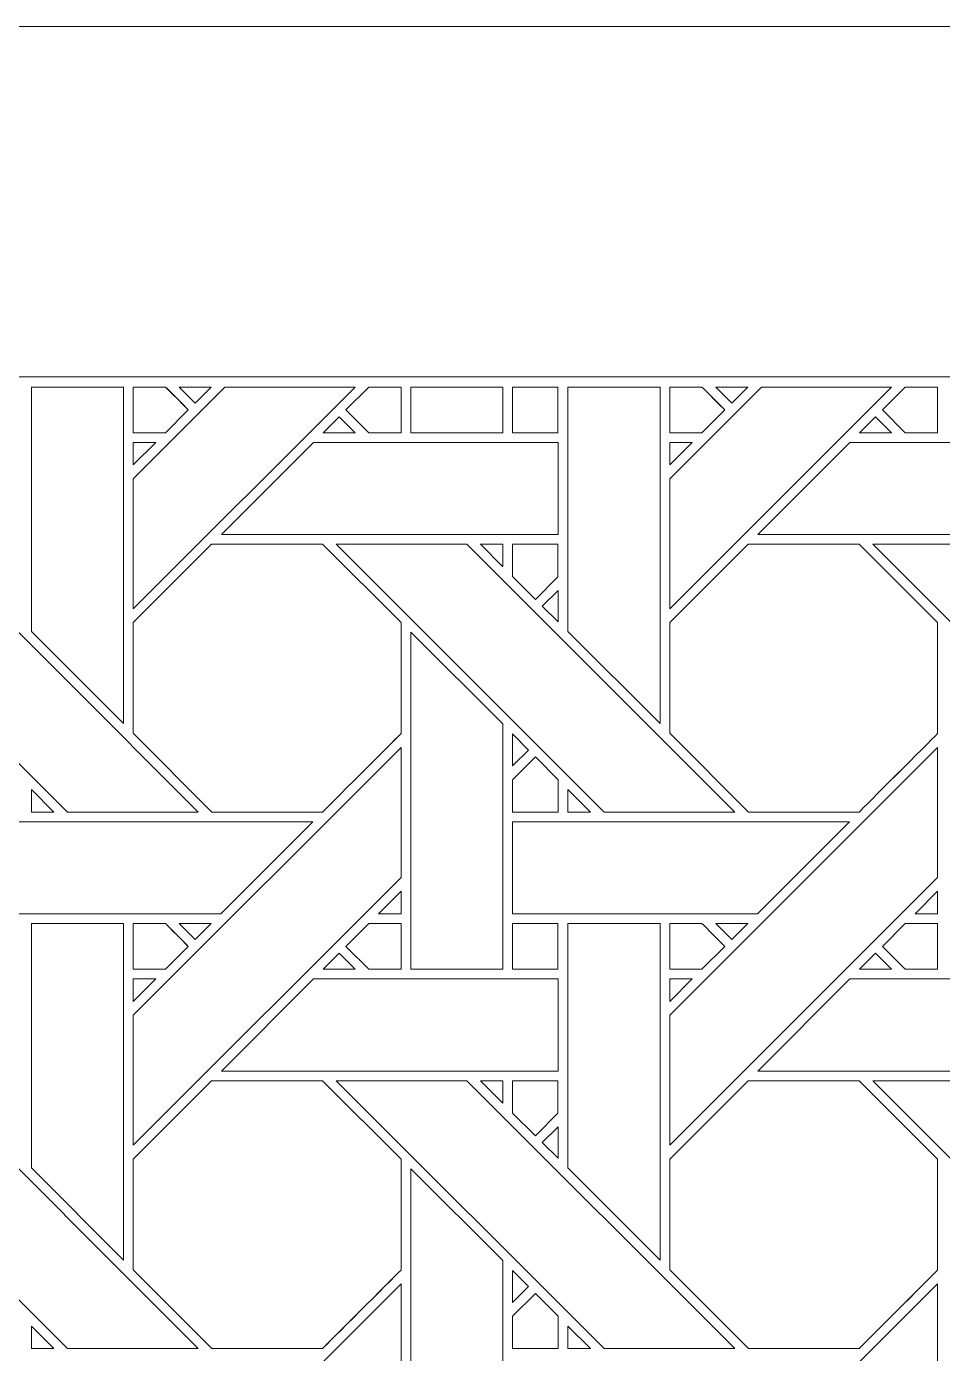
# Model space of a CAD drawing. Header units: inches. Extents: x 4.4 to 20.4, y 5.1 to 13.1.
# Drawn here: x 6.739 to 8.359, y 10.748 to 13.095 of the extents above; entities that cross this region are included whole.
import ezdxf

# ---------------------------------------------------------------- set-up
doc = ezdxf.new("R2010")
doc.units = ezdxf.units.IN
doc.header["$MEASUREMENT"] = 0
doc.layers.add('Design', color=7, linetype='Continuous', lineweight=0)

msp = doc.modelspace()

# ---------------------------------------------------------------- linework, layer by layer
at = {"layer": 'Design'}
for points, knots in [([(4.3829, 13.0948), (4.3829, 13.0948), (4.3829, 5.0948), (4.3829, 5.0948), (4.3829, 5.0948), (20.3829, 5.0948), (20.3829, 5.0948), (20.3829, 5.0948), (20.3829, 13.0948), (20.3829, 13.0948), (20.3829, 13.0948), (4.3829, 13.0948), (4.3829, 13.0948)], [0, 0, 0, 0, 1, 1, 1, 2, 2, 2, 3, 3, 3, 4, 4, 4, 4]), ([(5.0119, 5.7183), (5.0119, 5.7183), (19.7539, 5.7183), (19.7539, 5.7183), (19.7539, 5.7183), (19.7539, 12.4753), (19.7539, 12.4753), (19.7539, 12.4753), (5.0119, 12.4753), (5.0119, 12.4753), (5.0119, 12.4753), (5.0119, 5.7183), (5.0119, 5.7183)], [0, 0, 0, 0, 1, 1, 1, 2, 2, 2, 3, 3, 3, 4, 4, 4, 4]), ([(6.748, 12.4572), (6.748, 12.4572), (6.9109, 12.4572), (6.9109, 12.4572), (6.9109, 12.4572), (6.9109, 11.8621), (6.9109, 11.8621), (6.9109, 11.8621), (6.748, 12.025), (6.748, 12.025), (6.748, 12.025), (6.748, 12.4572), (6.748, 12.4572)], [0, 0, 0, 0, 1, 1, 1, 2, 2, 2, 3, 3, 3, 4, 4, 4, 4]), ([(7.0253, 12.4169), (7.0253, 12.4169), (6.985, 12.3765), (6.985, 12.3765), (6.985, 12.3765), (6.928, 12.3765), (6.928, 12.3765), (6.928, 12.3765), (6.928, 12.4572), (6.928, 12.4572), (6.928, 12.4572), (6.9851, 12.4572), (6.9851, 12.4572), (6.9903, 12.452), (7.0209, 12.4213), (7.0253, 12.4169)], [0, 0, 0, 0, 1, 1, 1, 2, 2, 2, 3, 3, 3, 4, 4, 4, 5, 5, 5, 5]), ([(6.928, 12.4572), (6.928, 12.4572), (6.9851, 12.4572), (6.9851, 12.4572), (6.9905, 12.4518), (7.0254, 12.4168), (7.0254, 12.4168), (7.0254, 12.4168), (6.985, 12.3765), (6.985, 12.3765), (6.985, 12.3765), (6.928, 12.3765), (6.928, 12.3765), (6.928, 12.3765), (6.928, 12.4572), (6.928, 12.4572)], [0, 0, 0, 0, 1, 1, 1, 2, 2, 2, 3, 3, 3, 4, 4, 4, 5, 5, 5, 5]), ([(7.3203, 12.4572), (7.3203, 12.4572), (6.928, 12.065), (6.928, 12.065), (6.928, 12.065), (6.928, 12.2951), (6.928, 12.2951), (6.928, 12.2951), (7.0902, 12.4572), (7.0902, 12.4572), (7.0902, 12.4572), (7.3203, 12.4572), (7.3203, 12.4572)], [0, 0, 0, 0, 1, 1, 1, 2, 2, 2, 3, 3, 3, 4, 4, 4, 4]), ([(7.0659, 12.4572), (7.0659, 12.4572), (7.0376, 12.429), (7.0376, 12.429), (7.0376, 12.429), (7.0095, 12.4572), (7.0095, 12.4572), (7.0095, 12.4572), (7.0659, 12.4572), (7.0659, 12.4572)], [0, 0, 0, 0, 1, 1, 1, 2, 2, 2, 3, 3, 3, 3]), ([(7.4017, 12.4572), (7.4017, 12.4572), (7.4017, 12.3764), (7.4017, 12.3764), (7.4017, 12.3764), (7.3445, 12.3764), (7.3445, 12.3764), (7.3445, 12.3764), (7.3042, 12.4168), (7.3042, 12.4168), (7.3042, 12.4168), (7.3446, 12.4572), (7.3446, 12.4572), (7.3446, 12.4572), (7.4017, 12.4572), (7.4017, 12.4572)], [0, 0, 0, 0, 1, 1, 1, 2, 2, 2, 3, 3, 3, 4, 4, 4, 5, 5, 5, 5]), ([(7.4017, 12.4572), (7.4017, 12.4572), (7.4017, 12.3764), (7.4017, 12.3764), (7.4017, 12.3764), (7.3445, 12.3764), (7.3445, 12.3764), (7.3445, 12.3764), (7.3042, 12.4168), (7.3042, 12.4168), (7.3042, 12.4168), (7.3446, 12.4572), (7.3446, 12.4572), (7.3446, 12.4572), (7.4017, 12.4572), (7.4017, 12.4572)], [0, 0, 0, 0, 1, 1, 1, 2, 2, 2, 3, 3, 3, 4, 4, 4, 5, 5, 5, 5]), ([(7.4188, 12.4572), (7.4188, 12.4572), (7.5816, 12.4572), (7.5816, 12.4572), (7.5816, 12.4572), (7.5816, 12.3764), (7.5816, 12.3764), (7.5816, 12.3764), (7.4188, 12.3764), (7.4188, 12.3764), (7.4188, 12.3764), (7.4188, 12.4572), (7.4188, 12.4572)], [0, 0, 0, 0, 1, 1, 1, 2, 2, 2, 3, 3, 3, 4, 4, 4, 4]), ([(7.6791, 12.3764), (7.6791, 12.3764), (7.5989, 12.3764), (7.5989, 12.3764), (7.5989, 12.3764), (7.5989, 12.4572), (7.5989, 12.4572), (7.5989, 12.4572), (7.6791, 12.4572), (7.6791, 12.4572), (7.6791, 12.4572), (7.6791, 12.3764), (7.6791, 12.3764)], [0, 0, 0, 0, 1, 1, 1, 2, 2, 2, 3, 3, 3, 4, 4, 4, 4]), ([(7.5989, 12.4572), (7.5989, 12.4572), (7.6791, 12.4572), (7.6791, 12.4572), (7.6791, 12.4572), (7.6791, 12.3764), (7.6791, 12.3764), (7.6791, 12.3764), (7.5989, 12.3764), (7.5989, 12.3764), (7.5989, 12.3764), (7.5989, 12.4572), (7.5989, 12.4572)], [0, 0, 0, 0, 1, 1, 1, 2, 2, 2, 3, 3, 3, 4, 4, 4, 4]), ([(7.6967, 12.4572), (7.6967, 12.4572), (7.8596, 12.4572), (7.8596, 12.4572), (7.8596, 12.4572), (7.8596, 11.8621), (7.8596, 11.8621), (7.8596, 11.8621), (7.6967, 12.025), (7.6967, 12.025), (7.6967, 12.025), (7.6967, 12.4572), (7.6967, 12.4572)], [0, 0, 0, 0, 1, 1, 1, 2, 2, 2, 3, 3, 3, 4, 4, 4, 4]), ([(7.9741, 12.4169), (7.9741, 12.4169), (7.9337, 12.3765), (7.9337, 12.3765), (7.9337, 12.3765), (7.8767, 12.3765), (7.8767, 12.3765), (7.8767, 12.3765), (7.8767, 12.4572), (7.8767, 12.4572), (7.8767, 12.4572), (7.9338, 12.4572), (7.9338, 12.4572), (7.939, 12.452), (7.9697, 12.4213), (7.9741, 12.4169)], [0, 0, 0, 0, 1, 1, 1, 2, 2, 2, 3, 3, 3, 4, 4, 4, 5, 5, 5, 5]), ([(7.8767, 12.4572), (7.8767, 12.4572), (7.9338, 12.4572), (7.9338, 12.4572), (7.9391, 12.4519), (7.9698, 12.4212), (7.9741, 12.4169), (7.9741, 12.4169), (7.9337, 12.3765), (7.9337, 12.3765), (7.9337, 12.3765), (7.8767, 12.3765), (7.8767, 12.3765), (7.8767, 12.3765), (7.8767, 12.4572), (7.8767, 12.4572)], [0, 0, 0, 0, 1, 1, 1, 2, 2, 2, 3, 3, 3, 4, 4, 4, 5, 5, 5, 5]), ([(8.269, 12.4572), (8.269, 12.4572), (7.8768, 12.065), (7.8768, 12.065), (7.8768, 12.065), (7.8768, 12.2951), (7.8768, 12.2951), (7.8768, 12.2951), (8.0389, 12.4572), (8.0389, 12.4572), (8.0389, 12.4572), (8.269, 12.4572), (8.269, 12.4572)], [0, 0, 0, 0, 1, 1, 1, 2, 2, 2, 3, 3, 3, 4, 4, 4, 4]), ([(8.0146, 12.4572), (8.0146, 12.4572), (7.9864, 12.429), (7.9864, 12.429), (7.9864, 12.429), (7.9582, 12.4572), (7.9582, 12.4572), (7.9582, 12.4572), (8.0146, 12.4572), (8.0146, 12.4572)], [0, 0, 0, 0, 1, 1, 1, 2, 2, 2, 3, 3, 3, 3]), ([(8.3504, 12.4572), (8.3504, 12.4572), (8.3504, 12.3764), (8.3504, 12.3764), (8.3504, 12.3764), (8.2933, 12.3764), (8.2933, 12.3764), (8.2933, 12.3764), (8.2529, 12.4168), (8.2529, 12.4168), (8.2529, 12.4168), (8.2933, 12.4572), (8.2933, 12.4572), (8.2933, 12.4572), (8.3504, 12.4572), (8.3504, 12.4572)], [0, 0, 0, 0, 1, 1, 1, 2, 2, 2, 3, 3, 3, 4, 4, 4, 5, 5, 5, 5]), ([(8.3504, 12.4572), (8.3504, 12.4572), (8.3504, 12.3764), (8.3504, 12.3764), (8.3504, 12.3764), (8.2933, 12.3764), (8.2933, 12.3764), (8.2933, 12.3764), (8.2529, 12.4168), (8.2529, 12.4168), (8.2529, 12.4168), (8.2933, 12.4572), (8.2933, 12.4572), (8.2933, 12.4572), (8.3504, 12.4572), (8.3504, 12.4572)], [0, 0, 0, 0, 1, 1, 1, 2, 2, 2, 3, 3, 3, 4, 4, 4, 5, 5, 5, 5]), ([(7.2639, 12.3764), (7.2639, 12.3764), (7.2921, 12.4047), (7.2921, 12.4047), (7.2921, 12.4047), (7.3204, 12.3764), (7.3204, 12.3764), (7.3204, 12.3764), (7.2639, 12.3764), (7.2639, 12.3764)], [0, 0, 0, 0, 1, 1, 1, 2, 2, 2, 3, 3, 3, 3]), ([(8.2126, 12.3764), (8.2126, 12.3764), (8.2408, 12.4047), (8.2408, 12.4047), (8.2408, 12.4047), (8.2691, 12.3764), (8.2691, 12.3764), (8.2691, 12.3764), (8.2126, 12.3764), (8.2126, 12.3764)], [0, 0, 0, 0, 1, 1, 1, 2, 2, 2, 3, 3, 3, 3]), ([(6.928, 12.3194), (6.928, 12.3194), (6.928, 12.3593), (6.928, 12.3593), (6.928, 12.3593), (6.9679, 12.3593), (6.9679, 12.3593), (6.9679, 12.3593), (6.928, 12.3194), (6.928, 12.3194)], [0, 0, 0, 0, 1, 1, 1, 2, 2, 2, 3, 3, 3, 3]), ([(7.6792, 12.1965), (7.6792, 12.1965), (7.0839, 12.1965), (7.0839, 12.1965), (7.0839, 12.1965), (7.2467, 12.3593), (7.2467, 12.3593), (7.2467, 12.3593), (7.6792, 12.3593), (7.6792, 12.3593), (7.6792, 12.3593), (7.6792, 12.1965), (7.6792, 12.1965)], [0, 0, 0, 0, 1, 1, 1, 2, 2, 2, 3, 3, 3, 4, 4, 4, 4]), ([(7.8768, 12.3195), (7.8768, 12.3195), (7.8768, 12.3593), (7.8768, 12.3593), (7.8768, 12.3593), (7.9166, 12.3593), (7.9166, 12.3593), (7.9166, 12.3593), (7.8768, 12.3195), (7.8768, 12.3195)], [0, 0, 0, 0, 1, 1, 1, 2, 2, 2, 3, 3, 3, 3]), ([(8.6279, 12.1965), (8.6279, 12.1965), (8.0326, 12.1965), (8.0326, 12.1965), (8.0326, 12.1965), (8.1954, 12.3593), (8.1954, 12.3593), (8.1954, 12.3593), (8.6279, 12.3593), (8.6279, 12.3593), (8.6279, 12.3593), (8.6279, 12.1965), (8.6279, 12.1965)], [0, 0, 0, 0, 1, 1, 1, 2, 2, 2, 3, 3, 3, 4, 4, 4, 4]), ([(6.5694, 12.1793), (6.5694, 12.1793), (7.043, 11.7057), (7.043, 11.7057), (7.043, 11.7057), (6.812, 11.7057), (6.812, 11.7057), (6.812, 11.7057), (6.3385, 12.1793), (6.3385, 12.1793), (6.3385, 12.1793), (6.5694, 12.1793), (6.5694, 12.1793)], [0, 0, 0, 0, 1, 1, 1, 2, 2, 2, 3, 3, 3, 4, 4, 4, 4]), ([(7.2629, 11.7057), (7.2629, 11.7057), (7.0672, 11.7057), (7.0672, 11.7057), (7.0672, 11.7057), (6.928, 11.845), (6.928, 11.845), (6.928, 11.845), (6.928, 12.0406), (6.928, 12.0406), (6.928, 12.0406), (7.0667, 12.1794), (7.0667, 12.1794), (7.0667, 12.1794), (7.2629, 12.1794), (7.2629, 12.1794), (7.2629, 12.1794), (7.4016, 12.0406), (7.4016, 12.0406), (7.4016, 12.0406), (7.4016, 11.8444), (7.4016, 11.8444), (7.3838, 11.8265), (7.2719, 11.7147), (7.2629, 11.7057)], [0, 0, 0, 0, 1, 1, 1, 2, 2, 2, 3, 3, 3, 4, 4, 4, 5, 5, 5, 6, 6, 6, 7, 7, 7, 8, 8, 8, 8]), ([(6.928, 12.0406), (6.928, 12.0406), (7.0667, 12.1794), (7.0667, 12.1794), (7.0667, 12.1794), (7.2629, 12.1794), (7.2629, 12.1794), (7.2629, 12.1794), (7.4016, 12.0406), (7.4016, 12.0406), (7.4016, 12.0406), (7.4016, 11.8444), (7.4016, 11.8444), (7.3838, 11.8264), (7.2719, 11.7147), (7.2629, 11.7057), (7.2629, 11.7057), (7.0672, 11.7057), (7.0672, 11.7057), (7.0672, 11.7057), (6.928, 11.845), (6.928, 11.845), (6.928, 11.845), (6.928, 12.0406), (6.928, 12.0406)], [0, 0, 0, 0, 1, 1, 1, 2, 2, 2, 3, 3, 3, 4, 4, 4, 5, 5, 5, 6, 6, 6, 7, 7, 7, 8, 8, 8, 8]), ([(7.9918, 11.7057), (7.9918, 11.7057), (7.7607, 11.7057), (7.7607, 11.7057), (7.7607, 11.7057), (7.2872, 12.1793), (7.2872, 12.1793), (7.2872, 12.1793), (7.5181, 12.1793), (7.5181, 12.1793), (7.5181, 12.1793), (7.9918, 11.7057), (7.9918, 11.7057)], [0, 0, 0, 0, 1, 1, 1, 2, 2, 2, 3, 3, 3, 4, 4, 4, 4]), ([(7.5422, 12.1793), (7.5422, 12.1793), (7.5817, 12.1793), (7.5817, 12.1793), (7.5817, 12.1793), (7.5817, 12.1395), (7.5817, 12.1395), (7.5817, 12.1395), (7.5422, 12.1793), (7.5422, 12.1793)], [0, 0, 0, 0, 1, 1, 1, 2, 2, 2, 3, 3, 3, 3]), ([(7.5988, 12.1794), (7.5988, 12.1794), (7.6791, 12.1794), (7.6791, 12.1794), (7.6791, 12.1794), (7.6791, 12.1218), (7.6791, 12.1218), (7.6791, 12.1218), (7.6392, 12.0818), (7.6392, 12.0818), (7.6392, 12.0818), (7.5988, 12.1222), (7.5988, 12.1222), (7.5988, 12.1222), (7.5988, 12.1794), (7.5988, 12.1794)], [0, 0, 0, 0, 1, 1, 1, 2, 2, 2, 3, 3, 3, 4, 4, 4, 5, 5, 5, 5]), ([(7.6791, 12.1218), (7.6791, 12.1218), (7.6392, 12.0818), (7.6392, 12.0818), (7.6392, 12.0818), (7.5988, 12.1222), (7.5988, 12.1222), (7.5988, 12.1222), (7.5988, 12.1794), (7.5988, 12.1794), (7.5988, 12.1794), (7.6791, 12.1794), (7.6791, 12.1794), (7.6791, 12.1794), (7.6791, 12.1218), (7.6791, 12.1218)], [0, 0, 0, 0, 1, 1, 1, 2, 2, 2, 3, 3, 3, 4, 4, 4, 5, 5, 5, 5]), ([(8.2117, 11.7057), (8.2117, 11.7057), (8.016, 11.7057), (8.016, 11.7057), (8.016, 11.7057), (7.8767, 11.845), (7.8767, 11.845), (7.8767, 11.845), (7.8767, 12.0406), (7.8767, 12.0406), (7.8767, 12.0406), (8.0154, 12.1794), (8.0154, 12.1794), (8.0154, 12.1794), (8.2116, 12.1794), (8.2116, 12.1794), (8.2116, 12.1794), (8.3504, 12.0406), (8.3504, 12.0406), (8.3504, 12.0406), (8.3504, 11.8444), (8.3504, 11.8444), (8.3326, 11.8265), (8.2207, 11.7147), (8.2117, 11.7057)], [0, 0, 0, 0, 1, 1, 1, 2, 2, 2, 3, 3, 3, 4, 4, 4, 5, 5, 5, 6, 6, 6, 7, 7, 7, 8, 8, 8, 8]), ([(7.8767, 12.0406), (7.8767, 12.0406), (8.0154, 12.1794), (8.0154, 12.1794), (8.0154, 12.1794), (8.2116, 12.1794), (8.2116, 12.1794), (8.2116, 12.1794), (8.3504, 12.0406), (8.3504, 12.0406), (8.3504, 12.0406), (8.3504, 11.8444), (8.3504, 11.8444), (8.3327, 11.8266), (8.2207, 11.7148), (8.2117, 11.7057), (8.2117, 11.7057), (8.016, 11.7057), (8.016, 11.7057), (8.016, 11.7057), (7.8767, 11.845), (7.8767, 11.845), (7.8767, 11.845), (7.8767, 12.0406), (7.8767, 12.0406)], [0, 0, 0, 0, 1, 1, 1, 2, 2, 2, 3, 3, 3, 4, 4, 4, 5, 5, 5, 6, 6, 6, 7, 7, 7, 8, 8, 8, 8]), ([(8.9405, 11.7057), (8.9405, 11.7057), (8.7095, 11.7057), (8.7095, 11.7057), (8.7095, 11.7057), (8.2359, 12.1793), (8.2359, 12.1793), (8.2359, 12.1793), (8.4669, 12.1793), (8.4669, 12.1793), (8.4669, 12.1793), (8.9405, 11.7057), (8.9405, 11.7057)], [0, 0, 0, 0, 1, 1, 1, 2, 2, 2, 3, 3, 3, 4, 4, 4, 4]), ([(7.6792, 12.0975), (7.6792, 12.0975), (7.6792, 12.0423), (7.6792, 12.0423), (7.6792, 12.0423), (7.6514, 12.0697), (7.6514, 12.0697), (7.6514, 12.0697), (7.6792, 12.0975), (7.6792, 12.0975)], [0, 0, 0, 0, 1, 1, 1, 2, 2, 2, 3, 3, 3, 3]), ([(7.4188, 11.4277), (7.4188, 11.4277), (7.4188, 12.0235), (7.4188, 12.0235), (7.4188, 12.0235), (7.5816, 11.8614), (7.5816, 11.8614), (7.5816, 11.8614), (7.5816, 11.4277), (7.5816, 11.4277), (7.5816, 11.4277), (7.4188, 11.4277), (7.4188, 11.4277)], [0, 0, 0, 0, 1, 1, 1, 2, 2, 2, 3, 3, 3, 4, 4, 4, 4]), ([(7.5989, 11.7871), (7.5989, 11.7871), (7.5989, 11.8439), (7.5989, 11.8439), (7.5989, 11.8439), (7.6271, 11.8153), (7.6271, 11.8153), (7.6271, 11.8153), (7.5989, 11.7871), (7.5989, 11.7871)], [0, 0, 0, 0, 1, 1, 1, 2, 2, 2, 3, 3, 3, 3]), ([(7.4017, 11.5899), (7.4017, 11.5899), (6.928, 11.1163), (6.928, 11.1163), (6.928, 11.1163), (6.928, 11.3464), (6.928, 11.3464), (6.928, 11.3464), (7.4017, 11.82), (7.4017, 11.82), (7.4017, 11.82), (7.4017, 11.5899), (7.4017, 11.5899)], [0, 0, 0, 0, 1, 1, 1, 2, 2, 2, 3, 3, 3, 4, 4, 4, 4]), ([(8.3504, 11.5899), (8.3504, 11.5899), (7.8768, 11.1163), (7.8768, 11.1163), (7.8768, 11.1163), (7.8768, 11.3464), (7.8768, 11.3464), (7.8768, 11.3464), (8.3504, 11.8199), (8.3504, 11.8199), (8.3504, 11.8199), (8.3504, 11.5899), (8.3504, 11.5899)], [0, 0, 0, 0, 1, 1, 1, 2, 2, 2, 3, 3, 3, 4, 4, 4, 4]), ([(7.5989, 11.7055), (7.5989, 11.7055), (7.5989, 11.7628), (7.5989, 11.7628), (7.5989, 11.7628), (7.6392, 11.8031), (7.6392, 11.8031), (7.6392, 11.8031), (7.6795, 11.7628), (7.6795, 11.7628), (7.6795, 11.7628), (7.6795, 11.7055), (7.6795, 11.7055), (7.6795, 11.7055), (7.5989, 11.7055), (7.5989, 11.7055)], [0, 0, 0, 0, 1, 1, 1, 2, 2, 2, 3, 3, 3, 4, 4, 4, 5, 5, 5, 5]), ([(7.6392, 11.8031), (7.6392, 11.8031), (7.6795, 11.7628), (7.6795, 11.7628), (7.6795, 11.7628), (7.6795, 11.7055), (7.6795, 11.7055), (7.6795, 11.7055), (7.5989, 11.7055), (7.5989, 11.7055), (7.5989, 11.7055), (7.5989, 11.7628), (7.5989, 11.7628), (7.5989, 11.7628), (7.6392, 11.8031), (7.6392, 11.8031)], [0, 0, 0, 0, 1, 1, 1, 2, 2, 2, 3, 3, 3, 4, 4, 4, 5, 5, 5, 5]), ([(6.7481, 11.7057), (6.7481, 11.7057), (6.7481, 11.7455), (6.7481, 11.7455), (6.7481, 11.7455), (6.7878, 11.7057), (6.7878, 11.7057), (6.7878, 11.7057), (6.7481, 11.7057), (6.7481, 11.7057)], [0, 0, 0, 0, 1, 1, 1, 2, 2, 2, 3, 3, 3, 3]), ([(7.6968, 11.7057), (7.6968, 11.7057), (7.6968, 11.7455), (7.6968, 11.7455), (7.6968, 11.7455), (7.7365, 11.7057), (7.7365, 11.7057), (7.7365, 11.7057), (7.6968, 11.7057), (7.6968, 11.7057)], [0, 0, 0, 0, 1, 1, 1, 2, 2, 2, 3, 3, 3, 3]), ([(7.0831, 11.5257), (7.0831, 11.5257), (6.6502, 11.5257), (6.6502, 11.5257), (6.6502, 11.5257), (6.6502, 11.6884), (6.6502, 11.6884), (6.6502, 11.6884), (7.2459, 11.6884), (7.2459, 11.6884), (7.2459, 11.6884), (7.0831, 11.5257), (7.0831, 11.5257)], [0, 0, 0, 0, 1, 1, 1, 2, 2, 2, 3, 3, 3, 4, 4, 4, 4]), ([(8.0319, 11.5257), (8.0319, 11.5257), (7.5989, 11.5257), (7.5989, 11.5257), (7.5989, 11.5257), (7.5989, 11.6884), (7.5989, 11.6884), (7.5989, 11.6884), (8.1946, 11.6884), (8.1946, 11.6884), (8.1946, 11.6884), (8.0319, 11.5257), (8.0319, 11.5257)], [0, 0, 0, 0, 1, 1, 1, 2, 2, 2, 3, 3, 3, 4, 4, 4, 4]), ([(7.3619, 11.5258), (7.3619, 11.5258), (7.4017, 11.5655), (7.4017, 11.5655), (7.4017, 11.5655), (7.4017, 11.5258), (7.4017, 11.5258), (7.4017, 11.5258), (7.3619, 11.5258), (7.3619, 11.5258)], [0, 0, 0, 0, 1, 1, 1, 2, 2, 2, 3, 3, 3, 3]), ([(8.3107, 11.5258), (8.3107, 11.5258), (8.3504, 11.5655), (8.3504, 11.5655), (8.3504, 11.5655), (8.3504, 11.5258), (8.3504, 11.5258), (8.3504, 11.5258), (8.3107, 11.5258), (8.3107, 11.5258)], [0, 0, 0, 0, 1, 1, 1, 2, 2, 2, 3, 3, 3, 3]), ([(6.748, 11.0763), (6.748, 11.0763), (6.748, 11.5085), (6.748, 11.5085), (6.748, 11.5085), (6.9109, 11.5085), (6.9109, 11.5085), (6.9109, 11.5085), (6.9109, 10.9133), (6.9109, 10.9133), (6.9109, 10.9133), (6.748, 11.0763), (6.748, 11.0763)], [0, 0, 0, 0, 1, 1, 1, 2, 2, 2, 3, 3, 3, 4, 4, 4, 4]), ([(6.928, 11.4277), (6.928, 11.4277), (6.928, 11.5085), (6.928, 11.5085), (6.928, 11.5085), (6.985, 11.5085), (6.985, 11.5085), (6.9902, 11.5034), (7.021, 11.4726), (7.0254, 11.4681), (7.0254, 11.4681), (6.985, 11.4277), (6.985, 11.4277), (6.985, 11.4277), (6.928, 11.4277), (6.928, 11.4277)], [0, 0, 0, 0, 1, 1, 1, 2, 2, 2, 3, 3, 3, 4, 4, 4, 5, 5, 5, 5]), ([(7.0096, 11.484), (7.0096, 11.484), (7.0254, 11.4681), (7.0254, 11.4681), (7.0254, 11.4681), (6.985, 11.4277), (6.985, 11.4277), (6.985, 11.4277), (6.928, 11.4277), (6.928, 11.4277), (6.928, 11.4277), (6.928, 11.5085), (6.928, 11.5085), (6.928, 11.5085), (6.985, 11.5085), (6.985, 11.5085), (6.9904, 11.5032), (7.0003, 11.4933), (7.0096, 11.484)], [0, 0, 0, 0, 1, 1, 1, 2, 2, 2, 3, 3, 3, 4, 4, 4, 5, 5, 5, 6, 6, 6, 6]), ([(7.0095, 11.5085), (7.0095, 11.5085), (7.0659, 11.5085), (7.0659, 11.5085), (7.0659, 11.5085), (7.0376, 11.4803), (7.0376, 11.4803), (7.0376, 11.4803), (7.0095, 11.5085), (7.0095, 11.5085)], [0, 0, 0, 0, 1, 1, 1, 2, 2, 2, 3, 3, 3, 3]), ([(7.3445, 11.4277), (7.3445, 11.4277), (7.3042, 11.4681), (7.3042, 11.4681), (7.3042, 11.4681), (7.3446, 11.5085), (7.3446, 11.5085), (7.3446, 11.5085), (7.4017, 11.5085), (7.4017, 11.5085), (7.4017, 11.5085), (7.4017, 11.4277), (7.4017, 11.4277), (7.4017, 11.4277), (7.3445, 11.4277), (7.3445, 11.4277)], [0, 0, 0, 0, 1, 1, 1, 2, 2, 2, 3, 3, 3, 4, 4, 4, 5, 5, 5, 5]), ([(7.4017, 11.5085), (7.4017, 11.5085), (7.4017, 11.4277), (7.4017, 11.4277), (7.4017, 11.4277), (7.3445, 11.4277), (7.3445, 11.4277), (7.3445, 11.4277), (7.3042, 11.4681), (7.3042, 11.4681), (7.3042, 11.4681), (7.3446, 11.5085), (7.3446, 11.5085), (7.3446, 11.5085), (7.4017, 11.5085), (7.4017, 11.5085)], [0, 0, 0, 0, 1, 1, 1, 2, 2, 2, 3, 3, 3, 4, 4, 4, 5, 5, 5, 5]), ([(7.5989, 11.4277), (7.5989, 11.4277), (7.5989, 11.5085), (7.5989, 11.5085), (7.5989, 11.5085), (7.6791, 11.5085), (7.6791, 11.5085), (7.6791, 11.5085), (7.6791, 11.4277), (7.6791, 11.4277), (7.6791, 11.4277), (7.5989, 11.4277), (7.5989, 11.4277)], [0, 0, 0, 0, 1, 1, 1, 2, 2, 2, 3, 3, 3, 4, 4, 4, 4]), ([(7.5989, 11.5085), (7.5989, 11.5085), (7.6791, 11.5085), (7.6791, 11.5085), (7.6791, 11.5085), (7.6791, 11.4277), (7.6791, 11.4277), (7.6791, 11.4277), (7.5989, 11.4277), (7.5989, 11.4277), (7.5989, 11.4277), (7.5989, 11.5085), (7.5989, 11.5085)], [0, 0, 0, 0, 1, 1, 1, 2, 2, 2, 3, 3, 3, 4, 4, 4, 4]), ([(7.6967, 11.0763), (7.6967, 11.0763), (7.6967, 11.5085), (7.6967, 11.5085), (7.6967, 11.5085), (7.8596, 11.5085), (7.8596, 11.5085), (7.8596, 11.5085), (7.8596, 10.9133), (7.8596, 10.9133), (7.8596, 10.9133), (7.6967, 11.0763), (7.6967, 11.0763)], [0, 0, 0, 0, 1, 1, 1, 2, 2, 2, 3, 3, 3, 4, 4, 4, 4]), ([(7.8767, 11.4277), (7.8767, 11.4277), (7.8767, 11.5085), (7.8767, 11.5085), (7.8767, 11.5085), (7.9338, 11.5085), (7.9338, 11.5085), (7.9389, 11.5034), (7.9697, 11.4726), (7.9741, 11.4681), (7.9741, 11.4681), (7.9337, 11.4277), (7.9337, 11.4277), (7.9337, 11.4277), (7.8767, 11.4277), (7.8767, 11.4277)], [0, 0, 0, 0, 1, 1, 1, 2, 2, 2, 3, 3, 3, 4, 4, 4, 5, 5, 5, 5]), ([(7.9741, 11.4681), (7.9741, 11.4681), (7.9337, 11.4277), (7.9337, 11.4277), (7.9337, 11.4277), (7.8767, 11.4277), (7.8767, 11.4277), (7.8767, 11.4277), (7.8767, 11.5085), (7.8767, 11.5085), (7.8767, 11.5085), (7.9338, 11.5085), (7.9338, 11.5085), (7.939, 11.5033), (7.9698, 11.4725), (7.9741, 11.4681)], [0, 0, 0, 0, 1, 1, 1, 2, 2, 2, 3, 3, 3, 4, 4, 4, 5, 5, 5, 5]), ([(7.9582, 11.5085), (7.9582, 11.5085), (8.0146, 11.5085), (8.0146, 11.5085), (8.0146, 11.5085), (7.9864, 11.4803), (7.9864, 11.4803), (7.9864, 11.4803), (7.9582, 11.5085), (7.9582, 11.5085)], [0, 0, 0, 0, 1, 1, 1, 2, 2, 2, 3, 3, 3, 3]), ([(8.2933, 11.4277), (8.2933, 11.4277), (8.2529, 11.4681), (8.2529, 11.4681), (8.2529, 11.4681), (8.2933, 11.5085), (8.2933, 11.5085), (8.2933, 11.5085), (8.3504, 11.5085), (8.3504, 11.5085), (8.3504, 11.5085), (8.3504, 11.4277), (8.3504, 11.4277), (8.3504, 11.4277), (8.2933, 11.4277), (8.2933, 11.4277)], [0, 0, 0, 0, 1, 1, 1, 2, 2, 2, 3, 3, 3, 4, 4, 4, 5, 5, 5, 5]), ([(8.3504, 11.5085), (8.3504, 11.5085), (8.3504, 11.4277), (8.3504, 11.4277), (8.3504, 11.4277), (8.2933, 11.4277), (8.2933, 11.4277), (8.2933, 11.4277), (8.2529, 11.4681), (8.2529, 11.4681), (8.2529, 11.4681), (8.2933, 11.5085), (8.2933, 11.5085), (8.2933, 11.5085), (8.3504, 11.5085), (8.3504, 11.5085)], [0, 0, 0, 0, 1, 1, 1, 2, 2, 2, 3, 3, 3, 4, 4, 4, 5, 5, 5, 5]), ([(7.3204, 11.4277), (7.3204, 11.4277), (7.2639, 11.4277), (7.2639, 11.4277), (7.2639, 11.4277), (7.2921, 11.4559), (7.2921, 11.4559), (7.2921, 11.4559), (7.3204, 11.4277), (7.3204, 11.4277)], [0, 0, 0, 0, 1, 1, 1, 2, 2, 2, 3, 3, 3, 3]), ([(8.2691, 11.4277), (8.2691, 11.4277), (8.2126, 11.4277), (8.2126, 11.4277), (8.2126, 11.4277), (8.2408, 11.4559), (8.2408, 11.4559), (8.2408, 11.4559), (8.2691, 11.4277), (8.2691, 11.4277)], [0, 0, 0, 0, 1, 1, 1, 2, 2, 2, 3, 3, 3, 3]), ([(6.9679, 11.4106), (6.9679, 11.4106), (6.928, 11.3707), (6.928, 11.3707), (6.928, 11.3707), (6.928, 11.4106), (6.928, 11.4106), (6.928, 11.4106), (6.9679, 11.4106), (6.9679, 11.4106)], [0, 0, 0, 0, 1, 1, 1, 2, 2, 2, 3, 3, 3, 3]), ([(7.6792, 11.4105), (7.6792, 11.4105), (7.6792, 11.2477), (7.6792, 11.2477), (7.6792, 11.2477), (7.0839, 11.2477), (7.0839, 11.2477), (7.0839, 11.2477), (7.2467, 11.4105), (7.2467, 11.4105), (7.2467, 11.4105), (7.6792, 11.4105), (7.6792, 11.4105)], [0, 0, 0, 0, 1, 1, 1, 2, 2, 2, 3, 3, 3, 4, 4, 4, 4]), ([(7.9166, 11.4106), (7.9166, 11.4106), (7.8768, 11.3707), (7.8768, 11.3707), (7.8768, 11.3707), (7.8768, 11.4106), (7.8768, 11.4106), (7.8768, 11.4106), (7.9166, 11.4106), (7.9166, 11.4106)], [0, 0, 0, 0, 1, 1, 1, 2, 2, 2, 3, 3, 3, 3]), ([(8.6279, 11.4105), (8.6279, 11.4105), (8.6279, 11.2477), (8.6279, 11.2477), (8.6279, 11.2477), (8.0326, 11.2477), (8.0326, 11.2477), (8.0326, 11.2477), (8.1954, 11.4105), (8.1954, 11.4105), (8.1954, 11.4105), (8.6279, 11.4105), (8.6279, 11.4105)], [0, 0, 0, 0, 1, 1, 1, 2, 2, 2, 3, 3, 3, 4, 4, 4, 4]), ([(7.043, 10.7569), (7.043, 10.7569), (6.812, 10.7569), (6.812, 10.7569), (6.812, 10.7569), (6.3385, 11.2306), (6.3385, 11.2306), (6.3385, 11.2306), (6.5694, 11.2306), (6.5694, 11.2306), (6.5694, 11.2306), (7.043, 10.7569), (7.043, 10.7569)], [0, 0, 0, 0, 1, 1, 1, 2, 2, 2, 3, 3, 3, 4, 4, 4, 4]), ([(7.2629, 10.757), (7.2629, 10.757), (7.0672, 10.757), (7.0672, 10.757), (7.0672, 10.757), (6.928, 10.8962), (6.928, 10.8962), (6.928, 10.8962), (6.928, 11.0919), (6.928, 11.0919), (6.928, 11.0919), (7.0667, 11.2306), (7.0667, 11.2306), (7.0667, 11.2306), (7.2629, 11.2306), (7.2629, 11.2306), (7.2629, 11.2306), (7.4016, 11.0919), (7.4016, 11.0919), (7.4016, 11.0919), (7.4016, 10.8957), (7.4016, 10.8957), (7.3838, 10.8777), (7.2719, 10.766), (7.2629, 10.757)], [0, 0, 0, 0, 1, 1, 1, 2, 2, 2, 3, 3, 3, 4, 4, 4, 5, 5, 5, 6, 6, 6, 7, 7, 7, 8, 8, 8, 8]), ([(7.2629, 11.2306), (7.2629, 11.2306), (7.4016, 11.0919), (7.4016, 11.0919), (7.4016, 11.0919), (7.4016, 10.8957), (7.4016, 10.8957), (7.3835, 10.8774), (7.2717, 10.7658), (7.2629, 10.757), (7.2629, 10.757), (7.0672, 10.757), (7.0672, 10.757), (7.0672, 10.757), (6.928, 10.8962), (6.928, 10.8962), (6.928, 10.8962), (6.928, 11.0919), (6.928, 11.0919), (6.928, 11.0919), (7.0667, 11.2306), (7.0667, 11.2306), (7.0667, 11.2306), (7.2629, 11.2306), (7.2629, 11.2306)], [0, 0, 0, 0, 1, 1, 1, 2, 2, 2, 3, 3, 3, 4, 4, 4, 5, 5, 5, 6, 6, 6, 7, 7, 7, 8, 8, 8, 8]), ([(7.9918, 10.7569), (7.9918, 10.7569), (7.7607, 10.7569), (7.7607, 10.7569), (7.7607, 10.7569), (7.2872, 11.2306), (7.2872, 11.2306), (7.2872, 11.2306), (7.5181, 11.2306), (7.5181, 11.2306), (7.5181, 11.2306), (7.9918, 10.7569), (7.9918, 10.7569)], [0, 0, 0, 0, 1, 1, 1, 2, 2, 2, 3, 3, 3, 4, 4, 4, 4]), ([(7.5422, 11.2306), (7.5422, 11.2306), (7.5817, 11.2306), (7.5817, 11.2306), (7.5817, 11.2306), (7.5817, 11.1908), (7.5817, 11.1908), (7.5817, 11.1908), (7.5422, 11.2306), (7.5422, 11.2306)], [0, 0, 0, 0, 1, 1, 1, 2, 2, 2, 3, 3, 3, 3]), ([(7.6791, 11.2306), (7.6791, 11.2306), (7.6791, 11.173), (7.6791, 11.173), (7.6791, 11.173), (7.6392, 11.1331), (7.6392, 11.1331), (7.6392, 11.1331), (7.5988, 11.1734), (7.5988, 11.1734), (7.5988, 11.1734), (7.5988, 11.2306), (7.5988, 11.2306), (7.5988, 11.2306), (7.6791, 11.2306), (7.6791, 11.2306)], [0, 0, 0, 0, 1, 1, 1, 2, 2, 2, 3, 3, 3, 4, 4, 4, 5, 5, 5, 5]), ([(7.6791, 11.173), (7.6791, 11.173), (7.6392, 11.1331), (7.6392, 11.1331), (7.6392, 11.1331), (7.5988, 11.1734), (7.5988, 11.1734), (7.5988, 11.1734), (7.5988, 11.2306), (7.5988, 11.2306), (7.5988, 11.2306), (7.6791, 11.2306), (7.6791, 11.2306), (7.6791, 11.2306), (7.6791, 11.173), (7.6791, 11.173)], [0, 0, 0, 0, 1, 1, 1, 2, 2, 2, 3, 3, 3, 4, 4, 4, 5, 5, 5, 5]), ([(8.2117, 10.757), (8.2117, 10.757), (8.016, 10.757), (8.016, 10.757), (8.016, 10.757), (7.8767, 10.8962), (7.8767, 10.8962), (7.8767, 10.8962), (7.8767, 11.0919), (7.8767, 11.0919), (7.8767, 11.0919), (8.0154, 11.2306), (8.0154, 11.2306), (8.0154, 11.2306), (8.2116, 11.2306), (8.2116, 11.2306), (8.2116, 11.2306), (8.3504, 11.0919), (8.3504, 11.0919), (8.3504, 11.0919), (8.3504, 10.8957), (8.3504, 10.8957), (8.3326, 10.8777), (8.2207, 10.766), (8.2117, 10.757)], [0, 0, 0, 0, 1, 1, 1, 2, 2, 2, 3, 3, 3, 4, 4, 4, 5, 5, 5, 6, 6, 6, 7, 7, 7, 8, 8, 8, 8]), ([(8.2116, 11.2306), (8.2116, 11.2306), (8.3504, 11.0919), (8.3504, 11.0919), (8.3504, 11.0919), (8.3504, 10.8957), (8.3504, 10.8957), (8.3322, 10.8774), (8.2204, 10.7657), (8.2117, 10.757), (8.2117, 10.757), (8.016, 10.757), (8.016, 10.757), (8.016, 10.757), (7.8767, 10.8962), (7.8767, 10.8962), (7.8767, 10.8962), (7.8767, 11.0919), (7.8767, 11.0919), (7.8767, 11.0919), (8.0154, 11.2306), (8.0154, 11.2306), (8.0154, 11.2306), (8.2116, 11.2306), (8.2116, 11.2306)], [0, 0, 0, 0, 1, 1, 1, 2, 2, 2, 3, 3, 3, 4, 4, 4, 5, 5, 5, 6, 6, 6, 7, 7, 7, 8, 8, 8, 8]), ([(8.9405, 10.7569), (8.9405, 10.7569), (8.7095, 10.7569), (8.7095, 10.7569), (8.7095, 10.7569), (8.2359, 11.2306), (8.2359, 11.2306), (8.2359, 11.2306), (8.4668, 11.2306), (8.4668, 11.2306), (8.4668, 11.2306), (8.9405, 10.7569), (8.9405, 10.7569)], [0, 0, 0, 0, 1, 1, 1, 2, 2, 2, 3, 3, 3, 4, 4, 4, 4]), ([(7.6792, 11.1488), (7.6792, 11.1488), (7.6792, 11.0936), (7.6792, 11.0936), (7.6792, 11.0936), (7.6514, 11.121), (7.6514, 11.121), (7.6514, 11.121), (7.6792, 11.1488), (7.6792, 11.1488)], [0, 0, 0, 0, 1, 1, 1, 2, 2, 2, 3, 3, 3, 3]), ([(7.4188, 10.4789), (7.4188, 10.4789), (7.4188, 11.0748), (7.4188, 11.0748), (7.4188, 11.0748), (7.5816, 10.9126), (7.5816, 10.9126), (7.5816, 10.9126), (7.5816, 10.4789), (7.5816, 10.4789), (7.5816, 10.4789), (7.4188, 10.4789), (7.4188, 10.4789)], [0, 0, 0, 0, 1, 1, 1, 2, 2, 2, 3, 3, 3, 4, 4, 4, 4]), ([(7.5989, 10.8384), (7.5989, 10.8384), (7.5989, 10.8952), (7.5989, 10.8952), (7.5989, 10.8952), (7.6271, 10.8666), (7.6271, 10.8666), (7.6271, 10.8666), (7.5989, 10.8384), (7.5989, 10.8384)], [0, 0, 0, 0, 1, 1, 1, 2, 2, 2, 3, 3, 3, 3]), ([(7.4017, 10.6412), (7.4017, 10.6412), (6.928, 10.1675), (6.928, 10.1675), (6.928, 10.1675), (6.928, 10.3976), (6.928, 10.3976), (6.928, 10.3976), (7.4017, 10.8712), (7.4017, 10.8712), (7.4017, 10.8712), (7.4017, 10.6412), (7.4017, 10.6412)], [0, 0, 0, 0, 1, 1, 1, 2, 2, 2, 3, 3, 3, 4, 4, 4, 4]), ([(8.3504, 10.6412), (8.3504, 10.6412), (7.8768, 10.1675), (7.8768, 10.1675), (7.8768, 10.1675), (7.8768, 10.3976), (7.8768, 10.3976), (7.8768, 10.3976), (8.3504, 10.8712), (8.3504, 10.8712), (8.3504, 10.8712), (8.3504, 10.6412), (8.3504, 10.6412)], [0, 0, 0, 0, 1, 1, 1, 2, 2, 2, 3, 3, 3, 4, 4, 4, 4]), ([(7.5989, 10.7567), (7.5989, 10.7567), (7.5989, 10.814), (7.5989, 10.814), (7.5989, 10.814), (7.6392, 10.8544), (7.6392, 10.8544), (7.6392, 10.8544), (7.6795, 10.814), (7.6795, 10.814), (7.6795, 10.814), (7.6795, 10.7567), (7.6795, 10.7567), (7.6795, 10.7567), (7.5989, 10.7567), (7.5989, 10.7567)], [0, 0, 0, 0, 1, 1, 1, 2, 2, 2, 3, 3, 3, 4, 4, 4, 5, 5, 5, 5]), ([(7.6392, 10.8544), (7.6392, 10.8544), (7.6795, 10.814), (7.6795, 10.814), (7.6795, 10.814), (7.6795, 10.7567), (7.6795, 10.7567), (7.6795, 10.7567), (7.5989, 10.7567), (7.5989, 10.7567), (7.5989, 10.7567), (7.5989, 10.814), (7.5989, 10.814), (7.5989, 10.814), (7.6392, 10.8544), (7.6392, 10.8544)], [0, 0, 0, 0, 1, 1, 1, 2, 2, 2, 3, 3, 3, 4, 4, 4, 5, 5, 5, 5]), ([(6.7481, 10.7569), (6.7481, 10.7569), (6.7481, 10.7967), (6.7481, 10.7967), (6.7481, 10.7967), (6.7878, 10.7569), (6.7878, 10.7569), (6.7878, 10.7569), (6.7481, 10.7569), (6.7481, 10.7569)], [0, 0, 0, 0, 1, 1, 1, 2, 2, 2, 3, 3, 3, 3]), ([(7.6968, 10.7569), (7.6968, 10.7569), (7.6968, 10.7967), (7.6968, 10.7967), (7.6968, 10.7967), (7.7365, 10.7569), (7.7365, 10.7569), (7.7365, 10.7569), (7.6968, 10.7569), (7.6968, 10.7569)], [0, 0, 0, 0, 1, 1, 1, 2, 2, 2, 3, 3, 3, 3])]:
    msp.add_open_spline(points, degree=3, knots=knots, dxfattribs=at)

doc.saveas('drawing.dxf')
